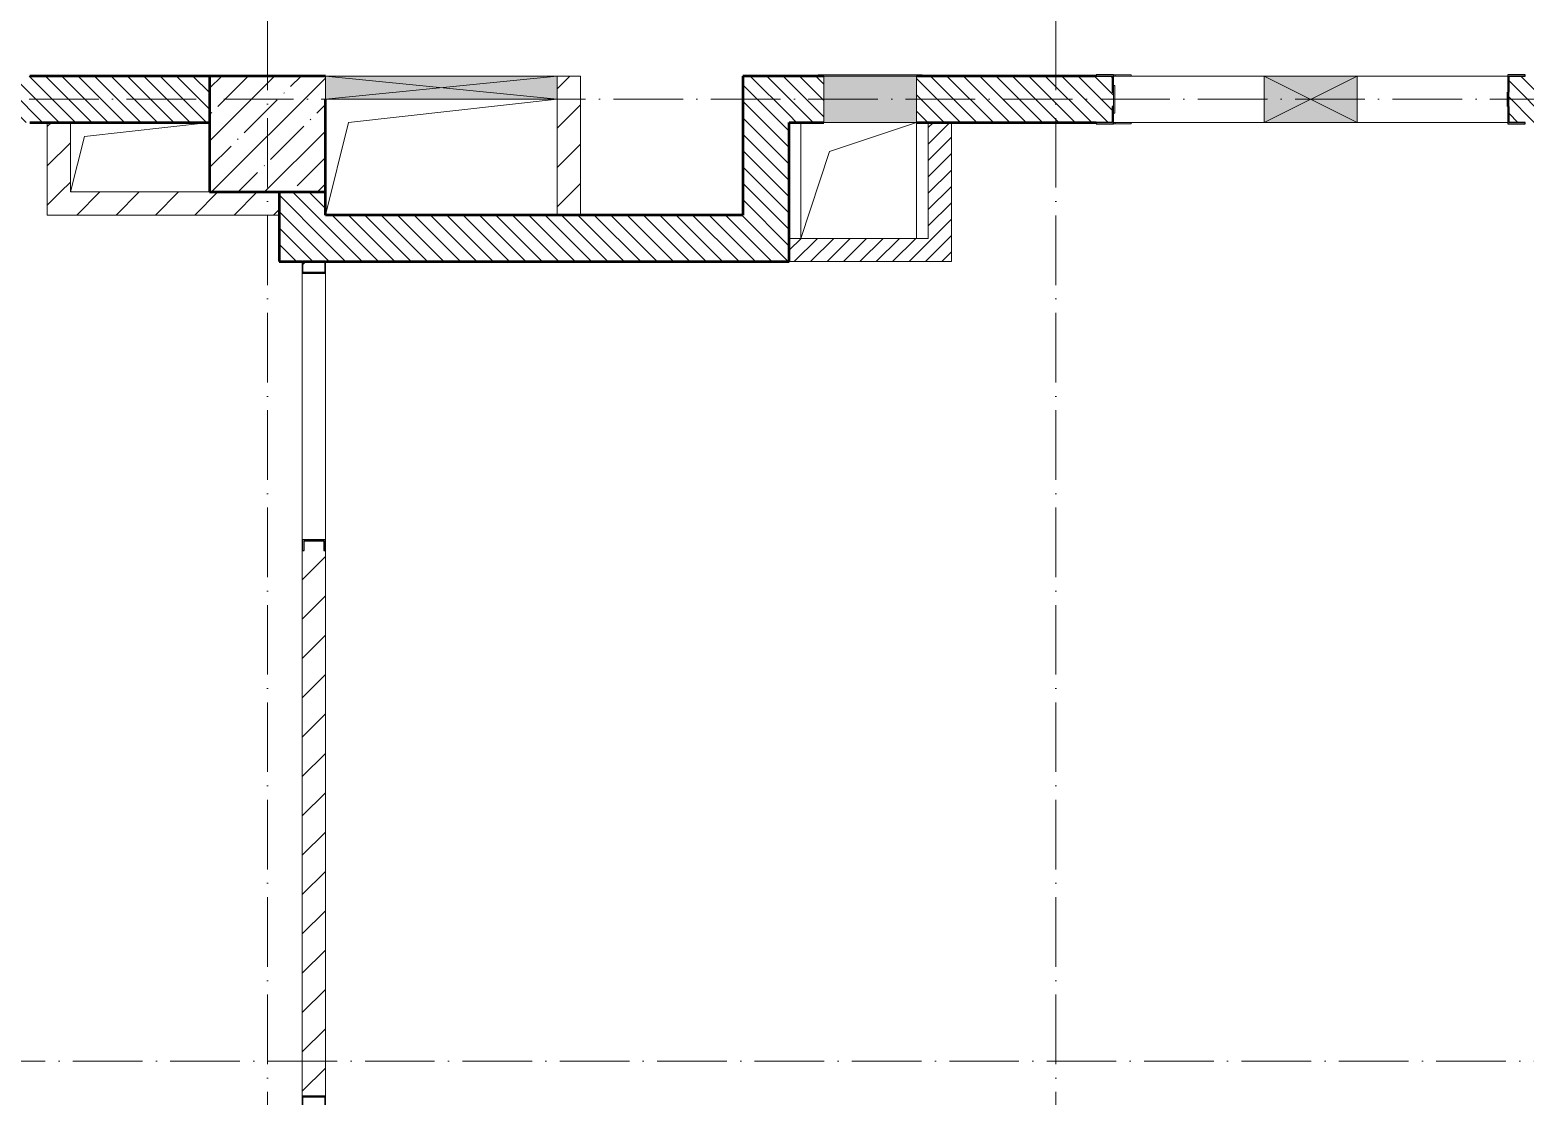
# Model space of a CAD drawing. Header units: millimetres. Extents: x -213536 to 1564669, y -45299 to 942238.
# Drawn here: x 3433 to 9883, y 460697 to 465296 of the extents above; entities that cross this region are included whole.
import ezdxf

# ---------------------------------------------------------------- set-up
doc = ezdxf.new("R2010")
doc.units = ezdxf.units.MM
doc.linetypes.add('50_200_ШТРИХ_1Т_ш5_п1_п1_', pattern=[700, 500, -100, 0, -100])
for name, color, linetype, lineweight in [('3.1) ЖБ окна 1.2 м', 102, 'Continuous', 30), ('A-DETL-GENF-OTLN', 7, 'Continuous', 9), ('A-FLOR-____-OTLN', 7, 'Continuous', 9), ('A-GENM-____-MCUT', 7, 'Continuous', 25), ('A-GENM-____-OTLN', 7, 'Continuous', 9), ('A-GENM-____-OTLN-1', 7, 'Continuous', 25), ('A-GLAZ-____-OTLN', 7, 'Continuous', 9), ('A-WALL-____-MCUT-2', 7, 'Continuous', 50), ('A-WALL-____-PATT-1', 7, 'Continuous', 9), ('A-WALL-FNSH-MCUT-1', 7, 'Continuous', 9), ('I-WALL-____-OTLN', 7, 'Continuous', 9), ('S-COLS-____-MCUT', 7, 'Continuous', 50), ('S-COLS-____-OTLN', 7, 'Continuous', 9), ('S-GRID-____-OTLN-1', 7, '50_200_ШТРИХ_1Т_ш5_п1_п1_', 9)]:
    doc.layers.add(name, color=color, linetype=linetype, lineweight=lineweight)
doc.layers.add('A-GLAZ-____-OTLN-1', color=7, linetype='Continuous', lineweight=9, true_color=0xc0c0c0)
pattern_1 = [(45, (-15591.66, 459015.94), (-84.8528, 84.8528), [])]
pattern_2 = [(135, (-15591.663, 459015.94), (-35.35534, -35.35534), [])]
pattern_3 = [(45, (-15591.663, 459015.94), (-35.35534, 35.35534), [])]

# ---------------------------------------------------------------- blocks, each defined once
blk = doc.blocks.new('BSC_Колонна _Прямоугольная - 500х500-V72-АР1_План отверстий 2 этажа в осях 1-64_А-ГГ')
at = {"layer": 'S-COLS-____-OTLN'}
h = blk.add_hatch(dxfattribs=at)
h.set_pattern_fill('FP_101', color=256, style=0, pattern_type=2)
h.set_pattern_definition([(45, (-20050, -5831.04), (-114.0493, 114.0493), []), (45, (-19935.95, -5831.04), (-114.0493, 114.0493), [201.613, -40.323, 3.353, -36.97])])
h.paths.add_polyline_path([(-250, -250), (250, -250), (250, 250), (-250, 250), (-250, 150)], flags=0)
at = {"layer": 'S-COLS-____-MCUT'}
for p, q in [((250, 250), (-250, 250)), ((-250, 250), (-250, -250)), ((250, -250), (250, 150)), ((-250, -250), (250, -250))]:
    blk.add_line(p, q, dxfattribs=at)
blk = doc.blocks.new('АР_Перемычка - АР_Перемычка-28448550-АР1_План отверстий 2 этажа в осях 1-64_А-ГГ')
at = {"layer": 'A-GENM-____-OTLN'}
blk.add_line((-350, -100), (-342, -100), dxfattribs=at)
blk = doc.blocks.new('154_Фахверк_СКБ_Швеллер - Тип_100_3550_1-28320239-АР1_План отверстий 2 этажа в осях 1-64_А-ГГ')
at = {"layer": 'A-GENM-____-MCUT'}
for p, q in [((175, 50), (125, 50)), ((125, 50), (125, -50)), ((128, 47), (175, 47)), ((128, -47), (128, 47)), ((175, 47), (175, 50)), ((125, -50), (175, -50)), ((175, -47), (128, -47)), ((175, -50), (175, -47))]:
    blk.add_line(p, q, dxfattribs=at)
blk = doc.blocks.new('154_Стойка_СКБ_Швеллер - СМ-2180_100-28318692-АР1_План отверстий 2 этажа в осях 1-64_А-ГГ')
at = {"layer": 'A-GENM-____-MCUT'}
for p, q in [((171, 50), (125, 50)), ((125, 50), (125, -50)), ((129.5, 42.4), (171, 42.4)), ((129.5, -42.4), (129.5, 42.4)), ((171, 42.4), (171, 50)), ((125, -50), (171, -50)), ((171, -42.4), (129.5, -42.4)), ((171, -50), (171, -42.4))]:
    blk.add_line(p, q, dxfattribs=at)
blk = doc.blocks.new('154_Фахверк_СКБ_Швеллер - Тип_100_3550-28487752-АР1_План отверстий 2 этажа в осях 1-64_А-ГГ')
at = {"layer": 'A-GENM-____-MCUT'}
for p, q in [((175, 50), (125, 50)), ((125, 50), (125, -50)), ((128, 47), (175, 47)), ((128, -47), (128, 47)), ((175, 47), (175, 50)), ((125, -50), (175, -50)), ((175, -47), (128, -47)), ((175, -50), (175, -47))]:
    blk.add_line(p, q, dxfattribs=at)
blk = doc.blocks.new('Фахверк_СКБ_Уголок - 200_3960-28268576-АР1_План отверстий 2 этажа в осях 1-64_А-ГГ')
at = {"layer": 'A-GENM-____-MCUT'}
for p, q in [((200, 156), (125, 156)), ((125, 156), (125, 81)), ((131, 81), (131, 150)), ((131, 150), (200, 150)), ((200, 150), (200, 156)), ((125, 81), (131, 81)), ((131, 19), (125, 19)), ((125, 19), (125, -56)), ((131, -50), (131, 19)), ((125, -56), (200, -56)), ((200, -50), (131, -50)), ((200, -56), (200, -50))]:
    blk.add_line(p, q, dxfattribs=at)
blk = doc.blocks.new('154_Стойка_СКБ_Уголок - СМ-2480_200-28346303-АР1_План отверстий 2 этажа в осях 1-64_А-ГГ')
at = {"layer": 'A-GENM-____-MCUT'}
for p, q in [((125, 156), (125, 81)), ((200, 156), (125, 156)), ((131, 81), (131, 150)), ((131, 150), (200, 150)), ((200, 150), (200, 156)), ((125, 81), (131, 81)), ((131, 19), (125, 19)), ((125, 19), (125, -56)), ((131, -50), (131, 19)), ((125, -56), (200, -56)), ((200, -50), (131, -50)), ((200, -56), (200, -50))]:
    blk.add_line(p, q, dxfattribs=at)
blk = doc.blocks.new('Стойка_Влож_Полоса боковая - Полоса-28213942-АР1_План отверстий 2 этажа в осях 1-64_А-ГГ')
at = {"layer": 'A-GENM-____-OTLN'}
for p, q in [((-5, 60), (0, 60)), ((-5, -60), (-5, 60)), ((0, 31), (0, -31)), ((0, -60), (-5, -60))]:
    blk.add_line(p, q, dxfattribs=at)
blk = doc.blocks.new('Стойка_Влож_Уголок_Опорный - Уголок-28213941-АР1_План отверстий 2 этажа в осях 1-64_А-ГГ')
at = {"layer": 'A-GENM-____-OTLN'}
for p, q in [((-212, -6), (-212, 0)), ((0, 0), (0, -6)), ((-212, -75), (-212, -6)), ((-212, -6), (-206, -6)), ((-6, -6), (0, -6)), ((0, -6), (0, -75)), ((-212, -75), (-206, -75)), ((-6, -75), (0, -75))]:
    blk.add_line(p, q, dxfattribs=at)
blk = doc.blocks.new('AR_Отверстие Ниша - Лючок-32403954-АР1_План отверстий 2 этажа в осях 1-64_А-ГГ')
at = {"layer": 'A-GLAZ-____-OTLN'}
blk.add_hatch(color=256, dxfattribs=at).paths.add_polyline_path([(-200, 100), (-200, -100), (200, -100), (200, 100)], flags=0)
for p, q in [((200, 100), (-200, 100)), ((-200, 100), (-200, -100)), ((200, -100), (200, 100)), ((-200, -100), (200, -100))]:
    blk.add_line(p, q, dxfattribs=at)
blk = doc.blocks.new('Л_Общий_Лючок - Лючок-29677405-АР1_План отверстий 2 этажа в осях 1-64_А-ГГ')
at = {"layer": 'A-GLAZ-____-OTLN-1'}
blk.add_hatch(color=256, dxfattribs=at).paths.add_polyline_path([(400, 0), (424, 0), (424, 6), (-24, 6), (-24, 0), (0, 0)], flags=0)
at = {"layer": 'A-GLAZ-____-OTLN'}
for p, q in [((424, 6), (-24, 6)), ((-24, 6), (-24, 0)), ((424, 6), (424, 0))]:
    blk.add_line(p, q, dxfattribs=at)
blk = doc.blocks.new('AR_Отверстие прямоугольное _в плите_ - AR_Отверстие прямоугольное _в плите_-30459293-АР1_План отверстий 2 этажа в осях 1-64_А-ГГ')
at = {"layer": 'A-GENM-____-OTLN'}
for p, q in [((-250, 250), (-250, -250)), ((-125, 125), (250, 250)), ((250, -250), (250, 250)), ((-250, -250), (-125, 125))]:
    blk.add_line(p, q, dxfattribs=at)
blk = doc.blocks.new('AR_Отверстие прямоугольное _в плите_ - AR_Отверстие прямоугольное _в плите_-30552555-АР1_План отверстий 2 этажа в осях 1-64_А-ГГ')
at = {"layer": 'A-GENM-____-OTLN'}
for p, q in [((-240, 90), (300, 150)), ((-300, -150), (-240, 90))]:
    blk.add_line(p, q, dxfattribs=at)
blk = doc.blocks.new('AR_Отверстие прямоугольное _в плите_ - AR_Отверстие прямоугольное _в плите_-30552705-АР1_План отверстий 2 этажа в осях 1-64_А-ГГ')
at = {"layer": 'A-GENM-____-OTLN'}
for p, q in [((-400, 150), (500, 250)), ((-500, -250), (-400, 150))]:
    blk.add_line(p, q, dxfattribs=at)
blk = doc.blocks.new('AR_Отверстие прямоугольное _в стене__БезПР - AR_Отверстие прямоугольное _в стене__БезПР-36428632-АР1_План отверстий 2 этажа в осях 1-64_А-ГГ')
at = {"layer": 'A-GLAZ-____-OTLN'}
blk.add_hatch(color=256, dxfattribs=at).paths.add_polyline_path([(-200, -100), (200, -100), (200, 100), (-200, 100)], flags=0)
at = {"layer": 'A-DETL-GENF-OTLN'}
for p, q in [((-200, -100), (-200, 100)), ((-200, 100), (200, 100)), ((200, 100), (-200, -100)), ((-200, 100), (200, -100)), ((200, 100), (-200, 100)), ((-200, 100), (-200, -100)), ((200, 100), (200, -100)), ((200, -100), (200, 100)), ((200, -100), (-200, -100)), ((-200, -100), (200, -100))]:
    blk.add_line(p, q, dxfattribs=at)
at = {"layer": 'A-GLAZ-____-OTLN'}
blk.add_line((200, 100), (-200, 100), dxfattribs=at)
blk = doc.blocks.new('AR_Отверстие прямоугольное _в стене__БезПР - AR_Отверстие прямоугольное _в стене__БезПР-36429236-АР1_План отверстий 2 этажа в осях 1-64_А-ГГ')
at = {"layer": 'A-GLAZ-____-OTLN'}
blk.add_hatch(color=256, dxfattribs=at).paths.add_polyline_path([(500, -50), (500, 50), (-500, 50), (-500, -50), (395.9, -50)], flags=0)
at = {"layer": 'A-DETL-GENF-OTLN'}
for p, q in [((-500, -50), (-500, 50)), ((-500, 50), (500, 50)), ((500, 50), (-500, -50)), ((-500, 50), (500, -50)), ((500, 50), (-500, 50)), ((-500, 50), (-500, -50)), ((500, 50), (500, -50)), ((500, -50), (500, 50)), ((500, -50), (-500, -50)), ((-500, -50), (500, -50))]:
    blk.add_line(p, q, dxfattribs=at)
at = {"layer": 'A-GLAZ-____-OTLN'}
blk.add_line((500, 50), (-500, 50), dxfattribs=at)
blk = doc.blocks.new('2этаж')
at = {"layer": 'S-GRID-____-OTLN-1', "color": 251, "ltscale": 0.6, "true_color": 0x636466}
for p, q in [((4458.3, 454533.3), (4458.3, 508896.9)), ((7858.3, 454533.3), (7858.3, 508896.9)), ((74727.1, 464997), (-20260.4, 464997)), ((88359, 460847), (-20260.4, 460847))]:
    blk.add_line(p, q, dxfattribs=at)

msp = doc.modelspace()

# ---------------------------------------------------------------- hatches: boundary and pattern name
at = {"layer": 'A-WALL-____-PATT-1'}
h = msp.add_hatch(dxfattribs=at)
h.set_pattern_fill('FP_6', color=256, style=0, pattern_type=2)
h.set_pattern_definition(pattern_2)
h.paths.add_polyline_path([(4208.3, 464897), (4208.3, 465097), (3364.3, 465097), (3364.3, 465028), (3358.3, 465028), (3358.3, 464966), (3364.3, 464966), (3364.3, 464897), (3836.8, 464897)], flags=0)
h.paths.add_polyline_path([(2202.3, 464897), (2202.3, 464966), (2208.3, 464966), (2208.3, 465028), (2202.3, 465028), (2202.3, 465097), (1708.3, 465097), (1708.3, 464897), (2133.3, 464897)], flags=0)
h = msp.add_hatch(dxfattribs=at)
h.set_pattern_fill('FP_4', color=256, style=0, pattern_type=2)
h.set_pattern_definition(pattern_1)
h.paths.add_polyline_path([(5708.3, 464997), (5808.3, 464997), (5808.3, 465097), (5708.3, 465097)], flags=0)
h = msp.add_hatch(dxfattribs=at)
h.set_pattern_fill('FP_6', color=256, style=0, pattern_type=2)
h.set_pattern_definition(pattern_2)
h.paths.add_polyline_path([(6708.3, 464297), (6708.3, 465097), (6508.3, 465097), (6508.3, 464297)], flags=0)
h = msp.add_hatch(dxfattribs=at)
h.set_pattern_fill('FP_6', color=256, style=0, pattern_type=2)
h.set_pattern_definition(pattern_2)
h.paths.add_polyline_path([(9814.3, 464897), (10208.3, 464897), (10208.3, 465097), (9814.3, 465097), (9814.3, 465028), (9808.3, 465028), (9808.3, 464966), (9814.3, 464966), (9814.3, 464900)], flags=0)
h.paths.add_polyline_path([(8033.3, 464897), (8102.3, 464897), (8102.3, 464966), (8108.3, 464966), (8108.3, 465028), (8102.3, 465028), (8102.3, 465097), (7258.3, 465097), (7258.3, 464897), (7371.7, 464897)], flags=0)
h.paths.add_polyline_path([(6708.3, 464897), (6858.3, 464897), (6858.3, 465097), (6708.3, 465097)], flags=0)
h = msp.add_hatch(dxfattribs=at)
h.set_pattern_fill('FP_4', color=256, style=0, pattern_type=2)
h.set_pattern_definition(pattern_1)
h.paths.add_polyline_path([(5808.3, 464497), (5808.3, 464997), (5708.3, 464997), (5708.3, 464497)], flags=0)
h = msp.add_hatch(dxfattribs=at)
h.set_pattern_fill('FP_4', color=256, style=0, pattern_type=2)
h.set_pattern_definition(pattern_1)
h.paths.add_polyline_path([(3608.3, 464597), (3608.3, 464897), (3508.3, 464897), (3508.3, 464597)], flags=0)
h = msp.add_hatch(dxfattribs=at)
h.set_pattern_fill('FP_5', color=256, style=0, pattern_type=2)
h.set_pattern_definition(pattern_3)
h.paths.add_polyline_path([(7371.7, 464297), (7408.3, 464297), (7408.3, 464897), (7308.3, 464897), (7308.3, 464297)], flags=0)
h = msp.add_hatch(dxfattribs=at)
h.set_pattern_fill('FP_4', color=256, style=0, pattern_type=2)
h.set_pattern_definition(pattern_1)
h.paths.add_polyline_path([(4508.3, 464497), (4508.3, 464597), (3508.3, 464597), (3508.3, 464497), (3836.8, 464497)], flags=0)
h = msp.add_hatch(dxfattribs=at)
h.set_pattern_fill('FP_6', color=256, style=0, pattern_type=2)
h.set_pattern_definition(pattern_2)
h.paths.add_polyline_path([(4611.3, 464297), (4708.3, 464297), (4708.3, 464597), (4508.3, 464597), (4508.3, 464297), (4608.3, 464297)], flags=0)
h = msp.add_hatch(dxfattribs=at)
h.set_pattern_fill('FP_6', color=256, style=0, pattern_type=2)
h.set_pattern_definition(pattern_2)
h.paths.add_polyline_path([(6508.3, 464297), (6508.3, 464497), (4708.3, 464497), (4708.3, 464297), (5604.2, 464297)], flags=0)
h = msp.add_hatch(dxfattribs=at)
h.set_pattern_fill('FP_5', color=256, style=0, pattern_type=2)
h.set_pattern_definition(pattern_3)
h.paths.add_polyline_path([(7308.3, 464297), (7308.3, 464397), (6708.3, 464397), (6708.3, 464297)], flags=0)
h = msp.add_hatch(dxfattribs=at)
h.set_pattern_fill('FP_4', color=256, style=0, pattern_type=2)
h.set_pattern_definition(pattern_1)
h.paths.add_polyline_path([(4708.3, 457597), (4708.3, 460647), (4705.3, 460647), (4705.3, 460694), (4611.3, 460694), (4611.3, 460647), (4608.3, 460647), (4608.3, 457597)], flags=0)
h.paths.add_polyline_path([(4705.3, 460697), (4708.3, 460697), (4707.5, 463051), (4700.7, 463051), (4700.7, 463092.5), (4615.9, 463092.5), (4615.9, 463051), (4608.3, 463051), (4608.3, 460697), (4700.7, 460697)], flags=0)
h.paths.add_polyline_path([(4705.3, 464250), (4705.3, 464297), (4611.3, 464297), (4611.3, 464250), (4702.3, 464250)], flags=0)

# ---------------------------------------------------------------- linework, layer by layer
at = {"layer": 'A-FLOR-____-OTLN'}
for p, q in [((6758.3, 464397), (6758.3, 464897)), ((7258.3, 464897), (7258.3, 464397))]:
    msp.add_line(p, q, dxfattribs=at)
at = {"layer": 'A-WALL-____-MCUT-2'}
for p, q in [((4208.3, 465097), (3433.3, 465097)), ((6858.3, 465097), (6508.3, 465097)), ((6508.3, 465097), (6508.3, 464497)), ((8033.3, 465097), (7258.3, 465097)), ((9808.3, 465028), (9808.3, 464966)), ((3433.3, 464897), (4208.3, 464897)), ((6708.3, 464297), (6708.3, 464897)), ((6708.3, 464897), (6858.3, 464897)), ((7258.3, 464897), (8033.3, 464897)), ((4508.3, 464597), (4508.3, 464297)), ((4708.3, 464497), (4708.3, 464597)), ((6508.3, 464497), (4708.3, 464497)), ((4508.3, 464297), (4608.3, 464297)), ((4611.3, 464297), (4705.3, 464297)), ((4708.3, 464297), (6708.3, 464297))]:
    msp.add_line(p, q, dxfattribs=at)
at = {"layer": 'A-WALL-FNSH-MCUT-1'}
for p, q in [((5808.3, 465097), (5708.3, 465097)), ((5808.3, 464497), (5808.3, 465097)), ((5708.3, 464997), (5708.3, 464497)), ((3508.3, 464897), (3508.3, 464497)), ((3608.3, 464597), (3608.3, 464897)), ((7308.3, 464897), (7308.3, 464397)), ((7408.3, 464297), (7408.3, 464897)), ((4208.3, 464597), (3608.3, 464597)), ((3508.3, 464497), (4508.3, 464497)), ((7308.3, 464397), (6708.3, 464397)), ((6708.3, 464297), (7408.3, 464297)), ((4608.3, 463051), (4608.3, 460697)), ((4708.3, 460697), (4708.3, 463051))]:
    msp.add_line(p, q, dxfattribs=at)
at = {"layer": 'I-WALL-____-OTLN'}
for p, q in [((8108.3, 465097), (8758.3, 465097)), ((9158.3, 465097), (9808.3, 465097)), ((8758.3, 464897), (8108.3, 464897)), ((9808.3, 464897), (9158.3, 464897)), ((4608.3, 463097), (4608.3, 464247)), ((4708.3, 464247), (4708.3, 463097))]:
    msp.add_line(p, q, dxfattribs=at)

# ---------------------------------------------------------------- block references
at = {"layer": '3.1) ЖБ окна 1.2 м'}
msp.add_blockref('2этаж', (0, 0), dxfattribs=at)
at = {"layer": 'A-GENM-____-OTLN'}
for name, p, rotation in [('Стойка_Влож_Уголок_Опорный - Уголок-28213941-АР1_План отверстий 2 этажа в осях 1-64_А-ГГ', (8108.3, 465103), 89.99999999999955), ('Стойка_Влож_Полоса боковая - Полоса-28213942-АР1_План отверстий 2 этажа в осях 1-64_А-ГГ', (8108.3, 464997), 180)]:
    msp.add_blockref(name, p, dxfattribs=dict(at, rotation=rotation))
for name, p in [('AR_Отверстие прямоугольное _в плите_ - AR_Отверстие прямоугольное _в плите_-30552705-АР1_План отверстий 2 этажа в осях 1-64_А-ГГ', (5208.3, 464747)), ('AR_Отверстие прямоугольное _в плите_ - AR_Отверстие прямоугольное _в плите_-30552555-АР1_План отверстий 2 этажа в осях 1-64_А-ГГ', (3908.3, 464747)), ('AR_Отверстие прямоугольное _в плите_ - AR_Отверстие прямоугольное _в плите_-30459293-АР1_План отверстий 2 этажа в осях 1-64_А-ГГ', (7008.3, 464647)), ('АР_Перемычка - АР_Перемычка-28448550-АР1_План отверстий 2 этажа в осях 1-64_А-ГГ', (8108.3, 464997))]:
    msp.add_blockref(name, p, dxfattribs=at)
at = {"layer": 'A-GENM-____-OTLN-1'}
for name, p, rotation in [('154_Стойка_СКБ_Уголок - СМ-2480_200-28346303-АР1_План отверстий 2 этажа в осях 1-64_А-ГГ', (8233.3, 465047), 180), ('154_Фахверк_СКБ_Швеллер - Тип_100_3550_1-28320239-АР1_План отверстий 2 этажа в осях 1-64_А-ГГ', (4658.3, 464122), 89.99999999999991), ('154_Стойка_СКБ_Швеллер - СМ-2180_100-28318692-АР1_План отверстий 2 этажа в осях 1-64_А-ГГ', (4658.3, 463222), 269.9999999999999), ('154_Фахверк_СКБ_Швеллер - Тип_100_3550-28487752-АР1_План отверстий 2 этажа в осях 1-64_А-ГГ', (4658.3, 460822), 269.9999999999999)]:
    msp.add_blockref(name, p, dxfattribs=dict(at, rotation=rotation))
msp.add_blockref('Фахверк_СКБ_Уголок - 200_3960-28268576-АР1_План отверстий 2 этажа в осях 1-64_А-ГГ', (9683.3, 464947), dxfattribs=at)
at = {"layer": 'A-GLAZ-____-OTLN'}
for name, p in [('AR_Отверстие прямоугольное _в стене__БезПР - AR_Отверстие прямоугольное _в стене__БезПР-36429236-АР1_План отверстий 2 этажа в осях 1-64_А-ГГ', (5208.3, 465047)), ('Л_Общий_Лючок - Лючок-29677405-АР1_План отверстий 2 этажа в осях 1-64_А-ГГ', (6858.3, 465097))]:
    msp.add_blockref(name, p, dxfattribs=at)
at = {"layer": 'A-GLAZ-____-OTLN', "rotation": 180}
for name, p in [('AR_Отверстие Ниша - Лючок-32403954-АР1_План отверстий 2 этажа в осях 1-64_А-ГГ', (7058.3, 464997)), ('AR_Отверстие прямоугольное _в стене__БезПР - AR_Отверстие прямоугольное _в стене__БезПР-36428632-АР1_План отверстий 2 этажа в осях 1-64_А-ГГ', (8958.3, 464997))]:
    msp.add_blockref(name, p, dxfattribs=at)
at = {"layer": 'S-COLS-____-OTLN'}
msp.add_blockref('BSC_Колонна _Прямоугольная - 500х500-V72-АР1_План отверстий 2 этажа в осях 1-64_А-ГГ', (4458.3, 464847), dxfattribs=at)

doc.saveas('drawing.dxf')
